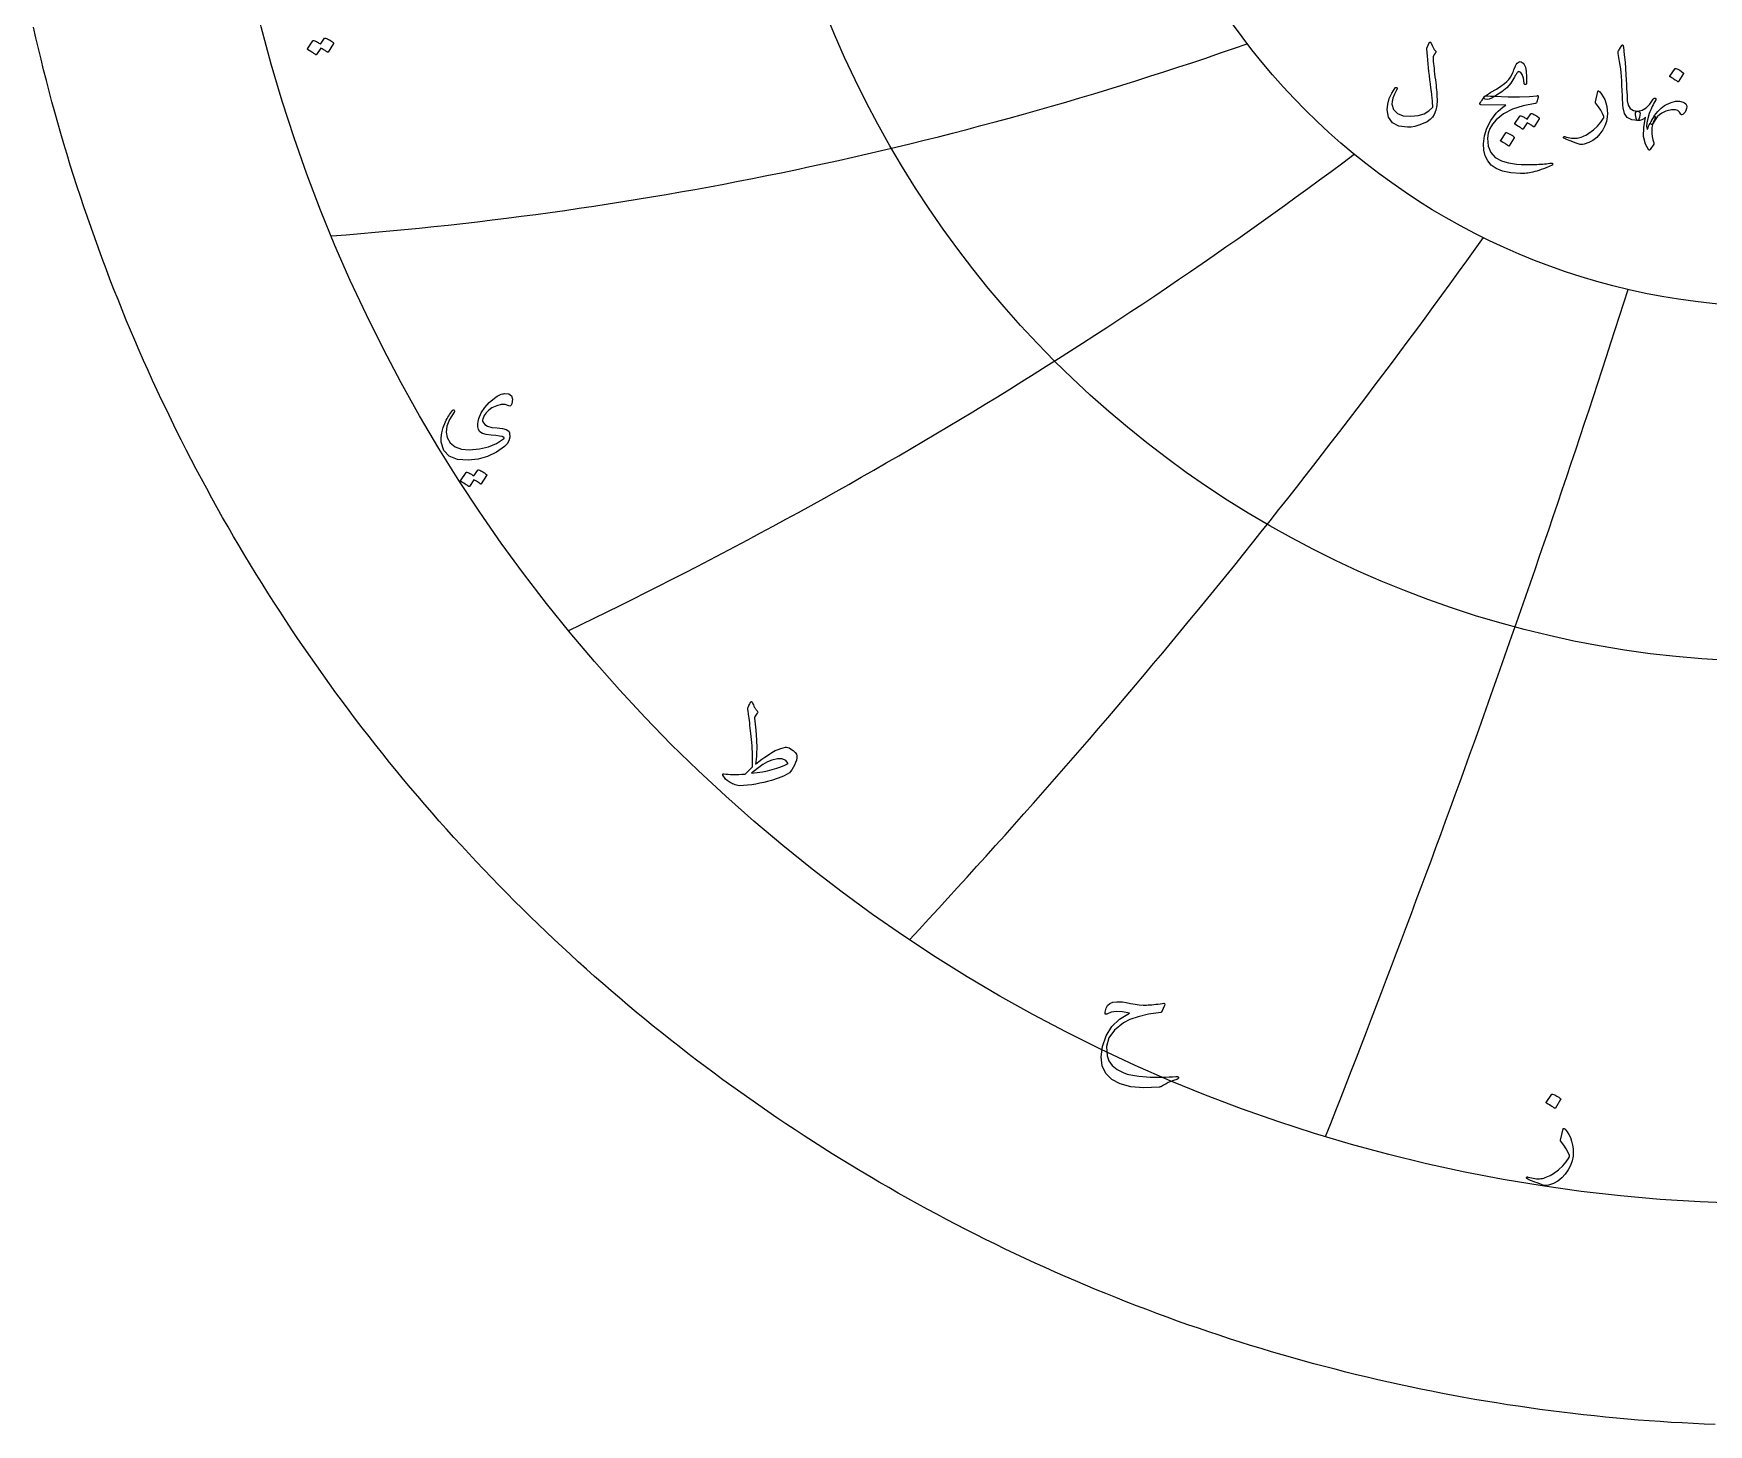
# Model space of a CAD drawing. Header units: millimetres. Extents: x -68 to 68, y -68 to 70.
# Drawn here: x -66.8 to -2.8, y -68.4 to -15.3 of the extents above; entities that cross this region are included whole.
import ezdxf

# ---------------------------------------------------------------- set-up
doc = ezdxf.new("R2010")
doc.units = ezdxf.units.MM
for name, color, linetype in [('CUT_OUTER', 1, 'Continuous'), ('ENGRAVE', 7, 'Continuous'), ('TEXT', 5, 'Continuous')]:
    doc.layers.add(name, color=color, linetype=linetype)

msp = doc.modelspace()

# ---------------------------------------------------------------- linework, layer by layer
at = {"layer": 'CUT_OUTER'}
msp.add_lwpolyline([(-2.5204, -68.4286), (-2.9402, -68.4118), (-3.3599, -68.3925), (-3.7795, -68.3706), (-4.1989, -68.3461), (-4.6182, -68.3191), (-5.0373, -68.2895), (-5.4563, -68.2573), (-5.875, -68.2225), (-6.2935, -68.1852), (-6.7117, -68.1453), (-7.1297, -68.1028), (-7.5475, -68.0578), (-7.9649, -68.0102), (-8.3821, -67.96), (-8.7989, -67.9073), (-9.2154, -67.8521), (-9.6316, -67.7942), (-10.0474, -67.7339), (-10.4628, -67.6709), (-10.8778, -67.6055), (-11.2924, -67.5374), (-11.7066, -67.4669), (-12.1204, -67.3938), (-12.5337, -67.3181), (-12.9465, -67.24), (-13.3588, -67.1593), (-13.7706, -67.076), (-14.182, -66.9903), (-14.5927, -66.902), (-15.003, -66.8112), (-15.4126, -66.7179), (-15.8217, -66.6221), (-16.2302, -66.5237), (-16.6381, -66.4229), (-17.0453, -66.3196), (-17.4519, -66.2137), (-17.8579, -66.1054), (-18.2632, -65.9946), (-18.6677, -65.8813), (-19.0716, -65.7655), (-19.4748, -65.6472), (-19.8772, -65.5265), (-20.2789, -65.4033), (-20.6799, -65.2776), (-21.08, -65.1495), (-21.4794, -65.0189), (-21.8779, -64.8859), (-22.2756, -64.7505), (-22.6725, -64.6126), (-23.0685, -64.4722), (-23.4637, -64.3295), (-23.858, -64.1843), (-24.2513, -64.0367), (-24.6438, -63.8867), (-25.0354, -63.7343), (-25.4259, -63.5795), (-25.8156, -63.4222), (-26.2042, -63.2627), (-26.5919, -63.1007), (-26.9786, -62.9363), (-27.3643, -62.7696), (-27.7489, -62.6005), (-28.1325, -62.4291), (-28.515, -62.2553), (-28.8965, -62.0791), (-29.2768, -61.9007), (-29.6561, -61.7199), (-30.0342, -61.5367), (-30.4113, -61.3513), (-30.7871, -61.1635), (-31.1618, -60.9735), (-31.5354, -60.7811), (-31.9077, -60.5865), (-32.2789, -60.3896), (-32.6488, -60.1904), (-33.0175, -59.9889), (-33.385, -59.7852), (-33.7512, -59.5792), (-34.1161, -59.371), (-34.4798, -59.1605), (-34.8421, -58.9479), (-35.2032, -58.733), (-35.5629, -58.5159), (-35.9213, -58.2965), (-36.2783, -58.075), (-36.634, -57.8513), (-36.9882, -57.6255), (-37.3411, -57.3974), (-37.6926, -57.1672), (-38.0427, -56.9349), (-38.3913, -56.7004), (-38.7385, -56.4638), (-39.0842, -56.225), (-39.4285, -55.9841), (-39.7712, -55.7411), (-40.1125, -55.4961), (-40.4523, -55.2489), (-40.7905, -54.9996), (-41.1272, -54.7483), (-41.4624, -54.4949), (-41.796, -54.2395), (-42.128, -53.982), (-42.4584, -53.7225), (-42.7873, -53.461), (-43.1145, -53.1974), (-43.4401, -52.9319), (-43.764, -52.6644), (-44.0864, -52.3948), (-44.407, -52.1233), (-44.726, -51.8499), (-45.0433, -51.5745), (-45.3589, -51.2971), (-45.6728, -51.0178), (-45.985, -50.7366), (-46.2954, -50.4535), (-46.6042, -50.1685), (-46.9111, -49.8816), (-47.2163, -49.5928), (-47.5197, -49.3022), (-47.8213, -49.0097), (-48.1211, -48.7153), (-48.4191, -48.4191), (-48.7153, -48.1211), (-49.0097, -47.8213), (-49.3022, -47.5197), (-49.5928, -47.2163), (-49.8816, -46.9111), (-50.1685, -46.6042), (-50.4535, -46.2954), (-50.7366, -45.985), (-51.0178, -45.6728), (-51.2971, -45.3589), (-51.5745, -45.0433), (-51.8499, -44.726), (-52.1233, -44.407), (-52.3948, -44.0864), (-52.6644, -43.764), (-52.9319, -43.4401), (-53.1974, -43.1145), (-53.461, -42.7873), (-53.7225, -42.4584), (-53.982, -42.128), (-54.2395, -41.796), (-54.4949, -41.4624), (-54.7483, -41.1272), (-54.9996, -40.7905), (-55.2489, -40.4523), (-55.4961, -40.1125), (-55.7411, -39.7712), (-55.9841, -39.4285), (-56.225, -39.0842), (-56.4638, -38.7385), (-56.7004, -38.3913), (-56.9349, -38.0427), (-57.1672, -37.6926), (-57.3974, -37.3411), (-57.6255, -36.9882), (-57.8513, -36.634), (-58.075, -36.2783), (-58.2965, -35.9213), (-58.5159, -35.5629), (-58.733, -35.2032), (-58.9479, -34.8421), (-59.1605, -34.4798), (-59.371, -34.1161), (-59.5792, -33.7512), (-59.7852, -33.385), (-59.9889, -33.0175), (-60.1904, -32.6488), (-60.3896, -32.2789), (-60.5865, -31.9077), (-60.7811, -31.5354), (-60.9735, -31.1618), (-61.1635, -30.7871), (-61.3513, -30.4113), (-61.5367, -30.0342), (-61.7199, -29.6561), (-61.9007, -29.2768), (-62.0791, -28.8965), (-62.2553, -28.515), (-62.4291, -28.1325), (-62.6005, -27.7489), (-62.7696, -27.3643), (-62.9363, -26.9786), (-63.1007, -26.5919), (-63.2627, -26.2042), (-63.4222, -25.8156), (-63.5795, -25.4259), (-63.7343, -25.0354), (-63.8867, -24.6438), (-64.0367, -24.2513), (-64.1843, -23.858), (-64.3295, -23.4637), (-64.4722, -23.0685), (-64.6126, -22.6725), (-64.7505, -22.2756), (-64.8859, -21.8779), (-65.0189, -21.4794), (-65.1495, -21.08), (-65.2776, -20.6799), (-65.4033, -20.2789), (-65.5265, -19.8772), (-65.6472, -19.4748), (-65.7655, -19.0716), (-65.8813, -18.6677), (-65.9946, -18.2632), (-66.1054, -17.8579), (-66.2137, -17.4519), (-66.3196, -17.0453), (-66.4229, -16.6381), (-66.5237, -16.2302), (-66.6221, -15.8217), (-66.7179, -15.4126), (-66.8112, -15.003)], dxfattribs=at)
at = {"layer": 'ENGRAVE'}
for radius in [60, 39.2754, 25.7092]:
    msp.add_circle((0, 0), radius, dxfattribs=at)
for centre, radius, start, end in [((-65.926, 114.1872), 137.5773, 274.379048, 289.322278), ((-124.1571, 124.1571), 179.9237, 295.617013, 306.824435), ((-227.8892, 131.5719), 266.0586, 316.995063, 324.466678), ((-508.0846, 136.1409), 527.4721, 338.471948, 342.207756)]:
    msp.add_arc(centre, radius, start, end, dxfattribs=at)
at = {"layer": 'TEXT'}
for points in [[(-55.686, -15.4349), (-55.6807, -15.4296), (-55.6733, -15.4264), (-55.6637, -15.4253), (-55.652, -15.4264), (-55.61, -15.4421), (-55.5695, -15.4594), (-55.5302, -15.4783), (-55.4923, -15.4988), (-55.4554, -15.5211), (-55.4194, -15.5456), (-55.3841, -15.5722), (-55.3496, -15.601), (-55.343, -15.6098), (-55.3401, -15.6191), (-55.3409, -15.6289), (-55.3454, -15.6393), (-55.5498, -15.9629), (-55.5554, -15.9672), (-55.5636, -15.9672), (-55.5745, -15.9629), (-55.5881, -15.9544), (-55.5974, -15.9466), (-55.6126, -15.9358), (-55.6336, -15.9221), (-55.6605, -15.9054), (-55.6935, -15.8856), (-55.7329, -15.8623), (-55.7786, -15.8356), (-55.8308, -15.8054), (-55.9926, -16.0566), (-56.0001, -16.0643), (-56.0096, -16.0662), (-56.0213, -16.0622), (-56.0352, -16.0523), (-56.0472, -16.0438), (-56.0661, -16.031), (-56.0919, -16.014), (-56.1246, -15.9927), (-56.1648, -15.9672), (-56.213, -15.9374), (-56.2691, -15.9033), (-56.3333, -15.865), (-56.3399, -15.8586), (-56.3428, -15.8522), (-56.342, -15.8458), (-56.3375, -15.8394), (-56.1289, -15.5286), (-56.1235, -15.5233), (-56.1161, -15.5201), (-56.1065, -15.519), (-56.0948, -15.5201), (-56.0591, -15.5317), (-56.0245, -15.5451), (-55.991, -15.5604), (-55.9585, -15.5776), (-55.9271, -15.5963), (-55.8968, -15.6164), (-55.8675, -15.6378), (-55.8393, -15.6606)], [(-13.4568, -15.6117), (-13.4498, -15.5994), (-13.4408, -15.5907), (-13.4299, -15.5855), (-13.4169, -15.5837), (-13.4039, -15.586), (-13.3929, -15.5927), (-13.384, -15.6039), (-13.377, -15.6196), (-13.3398, -15.7112), (-13.3001, -15.7903), (-13.258, -15.8569), (-13.2133, -15.9111), (-13.2001, -15.9305), (-13.1963, -15.953), (-13.2021, -15.9784), (-13.2173, -16.0069), (-13.227, -16.0206), (-13.2363, -16.0338), (-13.245, -16.0465), (-13.2532, -16.0588), (-13.261, -16.0702), (-13.2682, -16.0807), (-13.2749, -16.0902), (-13.2812, -16.0987), (-13.2916, -16.1141), (-13.2991, -16.1326), (-13.3036, -16.1541), (-13.3051, -16.1785), (-13.3004, -16.2475), (-13.2941, -16.3227), (-13.2864, -16.4042), (-13.2772, -16.4919), (-13.2667, -16.5858), (-13.2552, -16.686), (-13.2427, -16.7924), (-13.2293, -16.905), (-13.2142, -17.0174), (-13.2008, -17.1231), (-13.1892, -17.222), (-13.1794, -17.3142), (-13.171, -17.3999), (-13.1639, -17.4794), (-13.158, -17.5526), (-13.1534, -17.6196), (-13.1482, -17.8179), (-13.1644, -18.0058), (-13.2021, -18.1832), (-13.2612, -18.3501), (-13.3188, -18.4482), (-13.4079, -18.5387), (-13.5284, -18.6218), (-13.6804, -18.6974), (-13.845, -18.76), (-13.9997, -18.8042), (-14.1444, -18.8299), (-14.2792, -18.8371), (-14.6165, -18.7907), (-14.858, -18.6635), (-15.0037, -18.4554), (-15.0536, -18.1665), (-15.0361, -17.9512), (-14.9797, -17.7404), (-14.8844, -17.534), (-14.7502, -17.3322), (-14.74, -17.3205), (-14.7292, -17.3132), (-14.718, -17.3105), (-14.7063, -17.3122), (-14.6938, -17.317), (-14.6843, -17.3232), (-14.6778, -17.3309), (-14.6744, -17.3402), (-14.6719, -17.3539), (-14.6724, -17.3671), (-14.6759, -17.3798), (-14.6823, -17.3921), (-14.7739, -17.5704), (-14.837, -17.7224), (-14.8717, -17.8479), (-14.8779, -17.9469), (-14.8113, -18.1603), (-14.6674, -18.3092), (-14.4461, -18.3938), (-14.1474, -18.414), (-13.8782, -18.3848), (-13.6494, -18.3172), (-13.4611, -18.2112), (-13.3131, -18.0667), (-13.3162, -17.997), (-13.3216, -17.9155), (-13.3292, -17.8223), (-13.3391, -17.7174), (-13.3514, -17.6005), (-13.3665, -17.4714), (-13.3843, -17.3301), (-13.4049, -17.1765), (-13.4244, -17.0181), (-13.4428, -16.8621), (-13.4603, -16.7087), (-13.4768, -16.5577), (-13.492, -16.4093), (-13.5057, -16.2633), (-13.5179, -16.1199), (-13.5287, -15.9789), (-13.5446, -15.8432), (-13.5439, -15.8277), (-13.5416, -15.8132), (-13.5379, -15.7998), (-13.5327, -15.7873)], [(-6.0837, -15.7075), (-6.076, -15.6955), (-6.0687, -15.6875), (-6.062, -15.6835), (-6.0558, -15.6835), (-6.0463, -15.6888), (-6.0378, -15.7045), (-6.0303, -15.7307), (-6.0238, -15.7673), (-5.9909, -16.0655), (-5.964, -16.3412), (-5.943, -16.5944), (-5.928, -16.8252), (-5.9184, -17.0226), (-5.9096, -17.1994), (-5.9015, -17.3559), (-5.8941, -17.4919), (-5.8877, -17.6074), (-5.8826, -17.7024), (-5.8787, -17.777), (-5.8761, -17.8312), (-5.8407, -17.9933), (-5.7624, -18.1126), (-5.6411, -18.189), (-5.4769, -18.2224), (-5.4313, -18.2344), (-5.4021, -18.2623), (-5.3894, -18.3062), (-5.3931, -18.3661), (-5.4118, -18.4604), (-5.432, -18.5278), (-5.4537, -18.5682), (-5.4769, -18.5817), (-5.708, -18.5512), (-5.8781, -18.4599), (-5.9874, -18.3077), (-6.0358, -18.0946), (-6.0434, -17.9927), (-6.0503, -17.8906), (-6.0564, -17.7881), (-6.0618, -17.6855), (-6.0666, -17.5826), (-6.0712, -17.4794), (-6.0756, -17.376), (-6.0797, -17.2723), (-6.0872, -17.0746), (-6.0977, -16.8966), (-6.1112, -16.7383), (-6.1276, -16.5997), (-6.1471, -16.4666), (-6.1695, -16.3247), (-6.195, -16.1741), (-6.2234, -16.0148), (-6.2272, -15.9862), (-6.2264, -15.96), (-6.2212, -15.9363), (-6.2115, -15.915)], [(-11.381, -17.7194), (-11.3573, -17.6916), (-11.3301, -17.664), (-11.2994, -17.6367), (-11.2652, -17.6096), (-11.2276, -17.5826), (-11.1864, -17.5552), (-11.1417, -17.5277), (-11.0936, -17.4998), (-10.88, -17.3736), (-10.7064, -17.2623), (-10.5726, -17.166), (-10.4788, -17.0847), (-10.4062, -17.0046), (-10.3441, -16.92), (-10.2925, -16.8309), (-10.2513, -16.7374), (-10.2335, -16.6906), (-10.2159, -16.6461), (-10.1985, -16.6038), (-10.1814, -16.5637), (-10.1648, -16.5264), (-10.149, -16.4924), (-10.1339, -16.4616), (-10.1196, -16.434), (-10.0879, -16.3868), (-10.0527, -16.3532), (-10.014, -16.3329), (-9.9719, -16.3262), (-9.9307, -16.3329), (-9.891, -16.3532), (-9.8528, -16.3868), (-9.8162, -16.434), (-9.7705, -16.5418), (-9.7413, -16.6975), (-9.7286, -16.9011), (-9.7323, -17.1525), (-9.7348, -17.1752), (-9.7423, -17.1915), (-9.7548, -17.2012), (-9.7723, -17.2044), (-9.7902, -17.2009), (-9.8042, -17.1905), (-9.8142, -17.173), (-9.8202, -17.1486), (-9.8508, -16.9564), (-9.895, -16.8192), (-9.9526, -16.7369), (-10.0237, -16.7094), (-10.042, -16.7127), (-10.0607, -16.7224), (-10.0799, -16.7386), (-10.0996, -16.7613), (-10.1083, -16.7749), (-10.1186, -16.7918), (-10.1303, -16.8119), (-10.1435, -16.8352), (-10.1582, -16.8618), (-10.1744, -16.8916), (-10.1922, -16.9246), (-10.2114, -16.9609), (-10.3256, -17.1481), (-10.4808, -17.3222), (-10.6769, -17.4834), (-10.914, -17.6316), (-10.9164, -17.6331), (-10.9239, -17.6376), (-10.9364, -17.645), (-10.9539, -17.6555), (-10.9763, -17.669), (-11.0038, -17.6855), (-11.0362, -17.7049), (-11.0736, -17.7274), (-11.1527, -17.7628), (-11.2303, -17.7733), (-11.3064, -17.7588), (-11.381, -17.7194)], [(-4.0518, -16.5937), (-4.0468, -16.5887), (-4.0398, -16.5857), (-4.0309, -16.5847), (-4.0199, -16.5857), (-3.9423, -16.6171), (-3.8692, -16.6555), (-3.8006, -16.701), (-3.7365, -16.7534), (-3.7302, -16.7613), (-3.7275, -16.7693), (-3.7282, -16.7773), (-3.7325, -16.7853), (-3.9201, -17.0887), (-3.9271, -17.0959), (-3.936, -17.0977), (-3.947, -17.0939), (-3.96, -17.0847), (-3.9712, -17.0767), (-3.9889, -17.0647), (-4.0131, -17.0488), (-4.0438, -17.0288), (-4.0815, -17.0048), (-4.1267, -16.9769), (-4.1793, -16.945), (-4.2394, -16.909), (-4.2474, -16.903), (-4.2514, -16.8971), (-4.2514, -16.8911), (-4.2474, -16.8851)], [(-10.9499, -17.6515), (-10.4377, -17.6695), (-9.9948, -17.6715), (-9.6213, -17.6575), (-9.3172, -17.6276), (-9.3078, -17.6265), (-9.2997, -17.6271), (-9.2929, -17.6295), (-9.2872, -17.6336), (-9.2831, -17.6392), (-9.2808, -17.646), (-9.2801, -17.6542), (-9.2812, -17.6635), (-9.2891, -17.6999), (-9.2967, -17.7334), (-9.3041, -17.7638), (-9.3112, -17.7913), (-9.3181, -17.8157), (-9.3247, -17.8372), (-9.331, -17.8556), (-9.3371, -17.8711), (-9.3501, -17.8958), (-9.3651, -17.914), (-9.382, -17.9257), (-9.401, -17.931), (-9.8621, -18.0146), (-10.2633, -18.1455), (-10.6046, -18.3239), (-10.886, -18.5497), (-11.0282, -18.7121), (-11.1315, -18.884), (-11.1959, -19.0654), (-11.2213, -19.2563), (-11.1969, -19.5559), (-11.0996, -19.8002), (-10.9294, -19.9891), (-10.6864, -20.1225), (-10.5604, -20.163), (-10.4219, -20.1964), (-10.271, -20.2228), (-10.1076, -20.2423), (-9.9319, -20.255), (-9.7443, -20.2613), (-9.5447, -20.261), (-9.3331, -20.2543), (-9.2579, -20.25), (-9.1839, -20.2453), (-9.1112, -20.2401), (-9.0397, -20.2343), (-8.97, -20.2281), (-8.9025, -20.2213), (-8.8373, -20.2141), (-8.7743, -20.2064), (-8.7551, -20.2054), (-8.7413, -20.2104), (-8.7331, -20.2213), (-8.7304, -20.2383), (-8.7319, -20.258), (-8.7364, -20.2732), (-8.7438, -20.284), (-8.7543, -20.2902), (-8.8671, -20.3379), (-8.9739, -20.381), (-9.0747, -20.4197), (-9.1695, -20.4539), (-9.258, -20.4838), (-9.3401, -20.5098), (-9.4157, -20.5317), (-9.4848, -20.5497), (-9.5498, -20.5629), (-9.6131, -20.5746), (-9.6746, -20.5849), (-9.7343, -20.5936), (-9.7926, -20.6003), (-9.8496, -20.6046), (-9.9054, -20.6063), (-9.9599, -20.6056), (-10.3321, -20.5766), (-10.6425, -20.5138), (-10.891, -20.4169), (-11.0776, -20.2862), (-11.2146, -20.1228), (-11.3102, -19.9319), (-11.3643, -19.7136), (-11.377, -19.4679), (-11.3378, -19.163), (-11.2443, -18.8671), (-11.0963, -18.5802), (-10.894, -18.3022), (-10.8149, -18.2181), (-10.7253, -18.1376), (-10.6253, -18.0605), (-10.5148, -17.9869), (-11.4808, -17.9789), (-11.504, -17.9689), (-11.5137, -17.9509), (-11.51, -17.925), (-11.4928, -17.8911), (-11.4603, -17.8417), (-11.4309, -17.7972), (-11.4045, -17.7578), (-11.381, -17.7234), (-11.3605, -17.6942), (-11.3431, -17.6705), (-11.3286, -17.6523), (-11.3171, -17.6396), (-11.2912, -17.6373), (-11.2213, -17.6386), (-11.1076, -17.6433), (-10.9499, -17.6515)], [(-7.0019, -17.4679), (-6.9996, -17.4607), (-6.9969, -17.4549), (-6.9936, -17.4507), (-6.9899, -17.4479), (-6.9787, -17.4469), (-6.9649, -17.4519), (-6.9487, -17.4629), (-6.93, -17.4799), (-6.8571, -17.5665), (-6.7943, -17.6665), (-6.7414, -17.78), (-6.6985, -17.907), (-6.665, -18.0437), (-6.6446, -18.1785), (-6.6371, -18.3112), (-6.6426, -18.4419), (-6.678, -18.6141), (-6.7364, -18.7793), (-6.8177, -18.9374), (-6.922, -19.0886), (-7.0468, -19.2256), (-7.1895, -19.3371), (-7.3502, -19.4232), (-7.5288, -19.4838), (-7.5767, -19.4941), (-7.6246, -19.4968), (-7.6725, -19.4921), (-7.7204, -19.4798), (-7.8308, -19.4413), (-7.9305, -19.4055), (-8.0194, -19.3724), (-8.0976, -19.3421), (-8.1649, -19.3146), (-8.2209, -19.2897), (-8.2657, -19.2676), (-8.2992, -19.2483), (-8.3062, -19.2423), (-8.3112, -19.2363), (-8.3142, -19.2303), (-8.3152, -19.2244), (-8.3145, -19.2166), (-8.3122, -19.2094), (-8.3085, -19.2027), (-8.3032, -19.1964), (-8.2965, -19.1917), (-8.2883, -19.1894), (-8.2785, -19.1897), (-8.2673, -19.1924), (-8.1989, -19.2108), (-8.1336, -19.2259), (-8.0712, -19.2377), (-8.0118, -19.2463), (-7.9549, -19.2517), (-7.9, -19.2538), (-7.8471, -19.2527), (-7.7962, -19.2483), (-7.7455, -19.2402), (-7.693, -19.2279), (-7.6387, -19.2113), (-7.5827, -19.1904), (-7.5249, -19.1651), (-7.4654, -19.135), (-7.4042, -19.1002), (-7.3412, -19.0607), (-7.1643, -18.9334), (-7.0128, -18.7952), (-6.8868, -18.646), (-6.7863, -18.4859), (-6.7798, -18.4729), (-6.7763, -18.4579), (-6.7758, -18.4409), (-6.7783, -18.422), (-6.8202, -18.31), (-6.8861, -18.1855), (-6.9759, -18.0485), (-7.0897, -17.899), (-7.0947, -17.8896), (-7.0977, -17.8811), (-7.0987, -17.8736), (-7.0977, -17.8671)], [(-4.8382, -18.5497), (-4.8821, -18.644), (-4.9141, -18.7433), (-4.934, -18.8476), (-4.942, -18.9569), (-4.9385, -19.0707), (-4.9241, -19.1884), (-4.8986, -19.3102), (-4.8622, -19.4359), (-4.8577, -19.4526), (-4.8562, -19.4669), (-4.8577, -19.4786), (-4.8622, -19.4878), (-5.0059, -19.6914), (-5.0191, -19.7061), (-5.0308, -19.7144), (-5.0411, -19.7161), (-5.0498, -19.7114), (-5.1865, -19.4771), (-5.2534, -19.1894), (-5.2504, -18.8484), (-5.1775, -18.4539), (-5.2471, -18.5098), (-5.3203, -18.5497), (-5.3968, -18.5737), (-5.4769, -18.5817), (-5.4942, -18.5764), (-5.5099, -18.5607), (-5.5241, -18.5345), (-5.5368, -18.4978), (-5.544, -18.4757), (-5.5498, -18.4534), (-5.554, -18.4308), (-5.5568, -18.408), (-5.5588, -18.3852), (-5.5608, -18.3626), (-5.5628, -18.3403), (-5.5648, -18.3182), (-5.5623, -18.2778), (-5.5468, -18.2483), (-5.5184, -18.2299), (-5.4769, -18.2224), (-5.314, -18.186), (-5.1606, -18.0966), (-5.0166, -17.9544), (-4.8821, -17.7593), (-4.8639, -17.7346), (-4.8452, -17.7204), (-4.826, -17.7167), (-4.8063, -17.7234), (-4.7918, -17.7361), (-4.7843, -17.7503), (-4.7838, -17.7661), (-4.7903, -17.7833), (-4.8256, -17.8456), (-4.8597, -17.909), (-4.8925, -17.9734), (-4.9241, -18.0388), (-4.9544, -18.1051), (-4.9834, -18.1725), (-5.0113, -18.2408), (-5.0378, -18.3102), (-5.0967, -18.4991), (-5.1296, -18.6625), (-5.1366, -18.8005), (-5.1177, -18.913), (-5.1159, -18.9165), (-5.1147, -18.919), (-5.1139, -18.9205), (-5.1137, -18.921), (-5.1134, -18.9205), (-5.1127, -18.919), (-5.1114, -18.9165), (-5.1097, -18.913), (-5.0854, -18.8557), (-5.0603, -18.7997), (-5.0345, -18.745), (-5.0079, -18.6914), (-4.9803, -18.6389), (-4.9515, -18.5871), (-4.9214, -18.5361), (-4.8901, -18.4859), (-4.8674, -18.4509), (-4.8472, -18.43), (-4.8295, -18.423), (-4.8143, -18.43), (-4.8068, -18.4449), (-4.8083, -18.4699), (-4.8188, -18.5048), (-4.8382, -18.5497)], [(-3.8323, -18.3342), (-3.8839, -18.2533), (-3.951, -18.1984), (-4.0336, -18.1695), (-4.1317, -18.1665), (-4.1873, -18.1736), (-4.2424, -18.183), (-4.2971, -18.1946), (-4.3512, -18.2084), (-4.4049, -18.225), (-4.458, -18.2448), (-4.5106, -18.2679), (-4.5628, -18.2942), (-4.6521, -18.3541), (-4.7364, -18.4379), (-4.8158, -18.5457), (-4.8901, -18.6775), (-4.9113, -18.7072), (-4.931, -18.7244), (-4.9493, -18.7291), (-4.966, -18.7214), (-4.9799, -18.7059), (-4.9859, -18.6874), (-4.9839, -18.666), (-4.974, -18.6415), (-4.9587, -18.6094), (-4.945, -18.5807), (-4.9328, -18.5555), (-4.9221, -18.5338), (-4.9126, -18.5153), (-4.9041, -18.4998), (-4.8966, -18.4873), (-4.8901, -18.4779), (-4.8315, -18.3895), (-4.7714, -18.3082), (-4.7097, -18.2339), (-4.6466, -18.1665), (-4.582, -18.1059), (-4.5159, -18.0517), (-4.4483, -18.0041), (-4.3792, -17.9629), (-4.2018, -17.8823), (-4.0368, -17.8402), (-3.8844, -17.8364), (-3.7444, -17.8711), (-3.6848, -17.9013), (-3.6416, -17.94), (-3.6149, -17.9871), (-3.6047, -18.0427), (-3.6107, -18.1186), (-3.6327, -18.1904), (-3.6706, -18.2583), (-3.7245, -18.3222), (-3.7597, -18.3499), (-3.7893, -18.3611), (-3.8135, -18.3559), (-3.8323, -18.3342)], [(-9.5647, -18.3182), (-9.5597, -18.3132), (-9.5527, -18.3102), (-9.5437, -18.3092), (-9.5327, -18.3102), (-9.4934, -18.3249), (-9.4554, -18.3411), (-9.4186, -18.3589), (-9.383, -18.3781), (-9.3485, -18.399), (-9.3147, -18.422), (-9.2816, -18.4469), (-9.2493, -18.4739), (-9.2431, -18.4821), (-9.2403, -18.4908), (-9.2411, -18.5001), (-9.2453, -18.5098), (-9.4369, -18.8132), (-9.4422, -18.8172), (-9.4499, -18.8172), (-9.4601, -18.8132), (-9.4729, -18.8052), (-9.4816, -18.7978), (-9.4958, -18.7877), (-9.5155, -18.7749), (-9.5407, -18.7593), (-9.5717, -18.7407), (-9.6086, -18.7189), (-9.6515, -18.6938), (-9.7004, -18.6655), (-9.8521, -18.901), (-9.8591, -18.9082), (-9.8681, -18.91), (-9.879, -18.9063), (-9.892, -18.897), (-9.9032, -18.889), (-9.921, -18.8771), (-9.9452, -18.8611), (-9.9758, -18.8411), (-10.0135, -18.8172), (-10.0587, -18.7892), (-10.1113, -18.7573), (-10.1715, -18.7214), (-10.1777, -18.7154), (-10.1804, -18.7094), (-10.1797, -18.7034), (-10.1754, -18.6974), (-9.9798, -18.406), (-9.9748, -18.401), (-9.9679, -18.398), (-9.9589, -18.397), (-9.9479, -18.398), (-9.9145, -18.4089), (-9.882, -18.4215), (-9.8506, -18.4358), (-9.8202, -18.4519), (-9.7907, -18.4695), (-9.7623, -18.4883), (-9.7348, -18.5084), (-9.7084, -18.5298)], [(-10.5227, -19.0487), (-10.5178, -19.0437), (-10.5108, -19.0407), (-10.5018, -19.0397), (-10.4908, -19.0407), (-10.4132, -19.0722), (-10.3401, -19.1106), (-10.2715, -19.156), (-10.2074, -19.2084), (-10.2011, -19.2164), (-10.1984, -19.2244), (-10.1991, -19.2323), (-10.2034, -19.2403), (-10.391, -19.5437), (-10.398, -19.5509), (-10.407, -19.5527), (-10.418, -19.549), (-10.4309, -19.5397), (-10.4422, -19.5317), (-10.4599, -19.5198), (-10.4841, -19.5038), (-10.5148, -19.4838), (-10.5524, -19.4599), (-10.5976, -19.4319), (-10.6502, -19.4), (-10.7104, -19.3641), (-10.7183, -19.3581), (-10.7223, -19.3521), (-10.7223, -19.3461), (-10.7183, -19.3401)], [(-48.637, -29.4845), (-48.7748, -29.4385), (-48.9287, -29.4366), (-49.0984, -29.4789), (-49.2842, -29.5654), (-49.4021, -29.6479), (-49.5003, -29.7464), (-49.5788, -29.8608), (-49.6376, -29.9912), (-49.6435, -30.0173), (-49.644, -30.0445), (-49.6392, -30.0727), (-49.6291, -30.102), (-49.5615, -30.193), (-49.4481, -30.2616), (-49.289, -30.3079), (-49.0841, -30.3319), (-48.8818, -30.3534), (-48.7349, -30.3926), (-48.6434, -30.4492), (-48.6072, -30.5235), (-48.6032, -30.6789), (-48.6338, -30.8173), (-48.699, -30.9387), (-48.7988, -31.043), (-49.1157, -31.2593), (-49.4535, -31.4188), (-49.8119, -31.5212), (-50.1912, -31.5667), (-50.6053, -31.538), (-50.915, -31.4134), (-51.1205, -31.1931), (-51.2216, -30.8769), (-51.2275, -30.7034), (-51.2025, -30.515), (-51.1466, -30.3117), (-51.0598, -30.0934), (-51.0296, -30.0328), (-50.9986, -29.9742), (-50.9668, -29.9178), (-50.9342, -29.8635), (-50.9005, -29.8111), (-50.8655, -29.7602), (-50.8292, -29.711), (-50.7916, -29.6634), (-50.7713, -29.6437), (-50.7532, -29.6357), (-50.7373, -29.6394), (-50.7234, -29.6549), (-50.7157, -29.674), (-50.7138, -29.6932), (-50.7178, -29.7123), (-50.7277, -29.7315), (-50.9028, -30.0136), (-51.0066, -30.268), (-51.0391, -30.4948), (-51.0002, -30.6938), (-50.8751, -30.9035), (-50.6915, -31.0515), (-50.4493, -31.1377), (-50.1486, -31.1622), (-49.7632, -31.1316), (-49.4162, -31.0526), (-49.1075, -30.9251), (-48.8371, -30.7492), (-48.8209, -30.7343), (-48.8148, -30.7194), (-48.8187, -30.7045), (-48.8328, -30.6896), (-48.8901, -30.6619), (-48.9893, -30.6385), (-49.1306, -30.6193), (-49.314, -30.6044), (-49.5006, -30.5815), (-49.6429, -30.5384), (-49.7411, -30.4751), (-49.7952, -30.3915), (-49.8202, -30.2933), (-49.8271, -30.1903), (-49.8159, -30.0825), (-49.7867, -29.97), (-49.6916, -29.7488), (-49.5599, -29.5452), (-49.3915, -29.3592), (-49.1863, -29.1907), (-49.1317, -29.1508), (-49.0788, -29.1162), (-49.0274, -29.0869), (-48.9776, -29.063), (-48.9297, -29.0441), (-48.8839, -29.03), (-48.8403, -29.0207), (-48.7988, -29.0161), (-48.6364, -29.0313), (-48.5369, -29.1024), (-48.5002, -29.2293), (-48.5263, -29.4121), (-48.546, -29.4614), (-48.571, -29.4899), (-48.6013, -29.4976), (-48.637, -29.4845)], [(-49.8292, -31.9414), (-49.8239, -31.9361), (-49.8165, -31.9329), (-49.8069, -31.9319), (-49.7952, -31.9329), (-49.7533, -31.9486), (-49.7127, -31.9659), (-49.6734, -31.9848), (-49.6355, -32.0053), (-49.5986, -32.0277), (-49.5626, -32.0521), (-49.5273, -32.0788), (-49.4928, -32.1075), (-49.4862, -32.1163), (-49.4833, -32.1256), (-49.4841, -32.1354), (-49.4886, -32.1458), (-49.693, -32.4694), (-49.6986, -32.4737), (-49.7068, -32.4737), (-49.7177, -32.4694), (-49.7313, -32.4609), (-49.7406, -32.4531), (-49.7558, -32.4423), (-49.7768, -32.4286), (-49.8037, -32.412), (-49.8367, -32.3921), (-49.8761, -32.3688), (-49.9218, -32.3421), (-49.974, -32.3119), (-50.1358, -32.5631), (-50.1433, -32.5708), (-50.1528, -32.5727), (-50.1646, -32.5687), (-50.1784, -32.5589), (-50.1904, -32.5503), (-50.2093, -32.5376), (-50.2351, -32.5205), (-50.2678, -32.4992), (-50.308, -32.4737), (-50.3562, -32.4439), (-50.4123, -32.4098), (-50.4765, -32.3715), (-50.4831, -32.3651), (-50.486, -32.3587), (-50.4852, -32.3523), (-50.4807, -32.346), (-50.2721, -32.0351), (-50.2668, -32.0298), (-50.2593, -32.0266), (-50.2497, -32.0255), (-50.238, -32.0266), (-50.2023, -32.0382), (-50.1678, -32.0516), (-50.1342, -32.0669), (-50.1018, -32.0841), (-50.0703, -32.1028), (-50.04, -32.1229), (-50.0107, -32.1444), (-49.9825, -32.1671)], [(-39.4962, -41.0321), (-39.476, -40.9858), (-39.4579, -40.9448), (-39.442, -40.9091), (-39.4281, -40.8788), (-39.4167, -40.8541), (-39.4079, -40.8352), (-39.4018, -40.8221), (-39.3983, -40.8149), (-39.3911, -40.8056), (-39.3823, -40.799), (-39.372, -40.795), (-39.36, -40.7936), (-39.3501, -40.7952), (-39.3419, -40.8), (-39.3352, -40.808), (-39.3302, -40.8192), (-39.3078, -40.8735), (-39.2876, -40.9214), (-39.2695, -40.9629), (-39.2535, -40.998), (-39.2444, -41.0135), (-39.2338, -41.03), (-39.222, -41.0475), (-39.2088, -41.0662), (-39.1941, -41.0859), (-39.1774, -41.1066), (-39.1589, -41.1284), (-39.1386, -41.1513), (-39.1258, -41.1745), (-39.1215, -41.1971), (-39.1258, -41.2192), (-39.1386, -41.2407), (-39.2195, -41.3472), (-39.2304, -41.3645), (-39.2376, -41.3823), (-39.241, -41.4007), (-39.2408, -41.4196), (-39.1992, -41.8882), (-39.1726, -42.268), (-39.1609, -42.5589), (-39.1641, -42.7609), (-39.1685, -42.8363), (-39.1732, -42.9051), (-39.1781, -42.9672), (-39.1833, -43.0227), (-39.1887, -43.0718), (-39.1945, -43.1148), (-39.2004, -43.1517), (-39.2067, -43.1824), (-39.0794, -43.085), (-38.9613, -42.9972), (-38.8526, -42.9189), (-38.7532, -42.8503), (-38.6634, -42.7909), (-38.5834, -42.7406), (-38.5133, -42.6994), (-38.453, -42.6672), (-38.3458, -42.6193), (-38.2454, -42.582), (-38.152, -42.5554), (-38.0655, -42.5394), (-38.0198, -42.5381), (-37.9719, -42.5469), (-37.9218, -42.5658), (-37.8697, -42.5948), (-37.7664, -42.668), (-37.6908, -42.7385), (-37.6429, -42.8064), (-37.6227, -42.8716), (-37.624, -42.9442), (-37.6408, -43.0259), (-37.673, -43.1167), (-37.7206, -43.2165), (-37.7739, -43.3147), (-37.8228, -43.3964), (-37.8675, -43.4616), (-37.908, -43.5103), (-37.991, -43.5718), (-38.1337, -43.6412), (-38.3359, -43.7187), (-38.5978, -43.8041), (-38.7438, -43.8464), (-38.8921, -43.8839), (-39.0429, -43.9167), (-39.1961, -43.9446), (-39.3511, -43.968), (-39.5074, -43.9872), (-39.6651, -44.0021), (-39.8241, -44.0127), (-39.8823, -44.001), (-39.9375, -43.9872), (-39.9898, -43.9712), (-40.0391, -43.9531), (-40.0861, -43.9329), (-40.1312, -43.9105), (-40.1745, -43.8861), (-40.2159, -43.8594), (-40.2885, -43.8062), (-40.3489, -43.753), (-40.3971, -43.6998), (-40.433, -43.6465), (-40.4527, -43.6024), (-40.4564, -43.572), (-40.4442, -43.5555), (-40.416, -43.5529), (-40.3363, -43.5623), (-40.2505, -43.5694), (-40.1585, -43.574), (-40.0604, -43.5763), (-39.9562, -43.5762), (-39.8459, -43.5736), (-39.7295, -43.5687), (-39.607, -43.5614), (-39.3259, -43.2846), (-39.3207, -43.1734), (-39.3179, -43.0611), (-39.3175, -42.9477), (-39.3195, -42.8333), (-39.3237, -42.7175), (-39.3296, -42.6001), (-39.3375, -42.4812), (-39.3472, -42.3606), (-39.3581, -42.2412), (-39.3696, -42.1259), (-39.3815, -42.0145), (-39.3941, -41.9071), (-39.4066, -41.8035), (-39.4185, -41.7033), (-39.43, -41.6065), (-39.4409, -41.5133), (-39.4511, -41.4269), (-39.4606, -41.3509), (-39.4692, -41.2853), (-39.4771, -41.2301), (-39.4841, -41.185), (-39.4904, -41.1497), (-39.4958, -41.1243), (-39.5005, -41.1087), (-39.5034, -41.0912), (-39.5037, -41.0725), (-39.5013, -41.0529), (-39.4962, -41.0321)], [(-38.585, -43.0249), (-38.7498, -43.0933), (-38.9331, -43.2005), (-39.1351, -43.3466), (-39.3557, -43.5316), (-39.1419, -43.5051), (-38.939, -43.4725), (-38.747, -43.4338), (-38.5659, -43.3889), (-38.3959, -43.3385), (-38.2375, -43.283), (-38.0904, -43.2225), (-37.9548, -43.1569), (-38.0469, -43.0432), (-38.1826, -42.9834), (-38.362, -42.9772), (-38.585, -43.0249)], [(-23.5663, -52.4051), (-23.6685, -52.635), (-23.6778, -52.6502), (-23.6887, -52.6616), (-23.7012, -52.6693), (-23.7153, -52.6733), (-24.1877, -52.7478), (-24.5829, -52.8394), (-24.9009, -52.948), (-25.1418, -53.0736), (-25.4795, -53.349), (-25.6964, -53.6516), (-25.7925, -53.9814), (-25.7677, -54.3382), (-25.6927, -54.5314), (-25.5655, -54.7023), (-25.3861, -54.8508), (-25.1546, -54.9769), (-24.9919, -55.0334), (-24.7894, -55.0791), (-24.547, -55.1143), (-24.2646, -55.1387), (-24.1145, -55.1459), (-23.9666, -55.1505), (-23.8207, -55.1523), (-23.677, -55.1515), (-23.536, -55.1483), (-23.3981, -55.143), (-23.2634, -55.1356), (-23.132, -55.126), (-23.1011, -55.1238), (-23.0766, -55.126), (-23.0585, -55.1324), (-23.0468, -55.143), (-23.0404, -55.156), (-23.0383, -55.1696), (-23.0404, -55.1837), (-23.0468, -55.1984), (-23.0515, -55.2062), (-23.0569, -55.2127), (-23.0632, -55.2179), (-23.0702, -55.2218), (-23.0778, -55.2251), (-23.0857, -55.2287), (-23.0938, -55.2326), (-23.1022, -55.2367), (-23.2248, -55.2758), (-23.3332, -55.3165), (-23.4271, -55.3588), (-23.5067, -55.4027), (-23.5576, -55.4344), (-23.6041, -55.4613), (-23.646, -55.4834), (-23.6834, -55.5007), (-23.7157, -55.514), (-23.7425, -55.5241), (-23.7636, -55.531), (-23.7792, -55.5347), (-24.3615, -55.5563), (-24.8565, -55.5145), (-25.2642, -55.4094), (-25.5846, -55.2409), (-25.8161, -55.0099), (-25.9529, -54.7215), (-25.995, -54.3755), (-25.9423, -53.972), (-25.8028, -53.5657), (-25.5846, -53.2194), (-25.2876, -52.9333), (-24.9118, -52.7074), (-25.178, -52.6566), (-25.41, -52.6446), (-25.608, -52.6715), (-25.772, -52.7372), (-25.7863, -52.7425), (-25.7996, -52.7457), (-25.8119, -52.7468), (-25.8231, -52.7457), (-25.8324, -52.7423), (-25.839, -52.7361), (-25.843, -52.7274), (-25.8444, -52.7159), (-25.8385, -52.663), (-25.8295, -52.6105), (-25.8172, -52.5586), (-25.8018, -52.5073), (-25.7475, -52.4075), (-25.6613, -52.3337), (-25.5431, -52.2861), (-25.393, -52.2646), (-25.298, -52.2654), (-25.179, -52.2763), (-25.0361, -52.2973), (-24.8693, -52.3284), (-24.6971, -52.3596), (-24.5382, -52.3806), (-24.3926, -52.3915), (-24.2604, -52.3923), (-24.1968, -52.3895), (-24.1294, -52.3854), (-24.0584, -52.3799), (-23.9836, -52.3731), (-23.9051, -52.3648), (-23.8228, -52.3545), (-23.7369, -52.3424), (-23.6472, -52.3284), (-23.5958, -52.3268), (-23.5652, -52.3391), (-23.5554, -52.3652), (-23.5663, -52.4051)], [(-8.7658, -55.805), (-8.7604, -55.7997), (-8.753, -55.7965), (-8.7434, -55.7955), (-8.7317, -55.7965), (-8.6489, -55.8301), (-8.5709, -55.871), (-8.4978, -55.9195), (-8.4294, -55.9754), (-8.4227, -55.9839), (-8.4198, -55.9924), (-8.4206, -56.0009), (-8.4251, -56.0094), (-8.6252, -56.333), (-8.6327, -56.3408), (-8.6423, -56.3426), (-8.654, -56.3386), (-8.6678, -56.3288), (-8.6798, -56.3203), (-8.6987, -56.3075), (-8.7245, -56.2905), (-8.7572, -56.2692), (-8.7974, -56.2436), (-8.8456, -56.2138), (-8.9017, -56.1797), (-8.9659, -56.1414), (-8.9744, -56.135), (-8.9787, -56.1287), (-8.9787, -56.1223), (-8.9744, -56.1159)], [(-8.3314, -57.1293), (-8.329, -57.1216), (-8.3261, -57.1155), (-8.3226, -57.1109), (-8.3187, -57.108), (-8.3067, -57.1069), (-8.292, -57.1123), (-8.2747, -57.124), (-8.2548, -57.1421), (-8.1771, -57.2344), (-8.11, -57.3411), (-8.0536, -57.4622), (-8.0078, -57.5977), (-7.9722, -57.7435), (-7.9503, -57.8872), (-7.9424, -58.0288), (-7.9482, -58.1683), (-7.986, -58.3519), (-8.0483, -58.5281), (-8.135, -58.6968), (-8.2463, -58.8581), (-8.3793, -59.0042), (-8.5316, -59.1231), (-8.7029, -59.215), (-8.8935, -59.2796), (-8.9446, -59.2905), (-8.9957, -59.2935), (-9.0468, -59.2884), (-9.0979, -59.2754), (-9.2156, -59.2342), (-9.322, -59.1961), (-9.4168, -59.1608), (-9.5003, -59.1285), (-9.572, -59.0991), (-9.6317, -59.0726), (-9.6795, -59.049), (-9.7153, -59.0284), (-9.7228, -59.022), (-9.7281, -59.0156), (-9.7313, -59.0092), (-9.7323, -59.0028), (-9.7315, -58.9946), (-9.7291, -58.9869), (-9.7251, -58.9797), (-9.7196, -58.973), (-9.7124, -58.968), (-9.7036, -58.9656), (-9.6932, -58.9659), (-9.6812, -58.9688), (-9.6083, -58.9883), (-9.5386, -59.0044), (-9.4721, -59.0171), (-9.4087, -59.0263), (-9.348, -59.032), (-9.2895, -59.0342), (-9.2331, -59.0331), (-9.1788, -59.0284), (-9.1246, -59.0197), (-9.0686, -59.0066), (-9.0107, -58.9889), (-8.951, -58.9667), (-8.8894, -58.9396), (-8.8259, -58.9076), (-8.7606, -58.8704), (-8.6934, -58.8283), (-8.5047, -58.6925), (-8.3431, -58.5451), (-8.2087, -58.386), (-8.1015, -58.2151), (-8.0946, -58.2013), (-8.0909, -58.1853), (-8.0903, -58.1672), (-8.093, -58.147), (-8.1377, -58.0275), (-8.2079, -57.8947), (-8.3038, -57.7486), (-8.4251, -57.5892), (-8.4304, -57.5791), (-8.4336, -57.57), (-8.4347, -57.562), (-8.4336, -57.5551)]]:
    msp.add_lwpolyline(points, close=True, dxfattribs=at)

doc.saveas('drawing.dxf')
